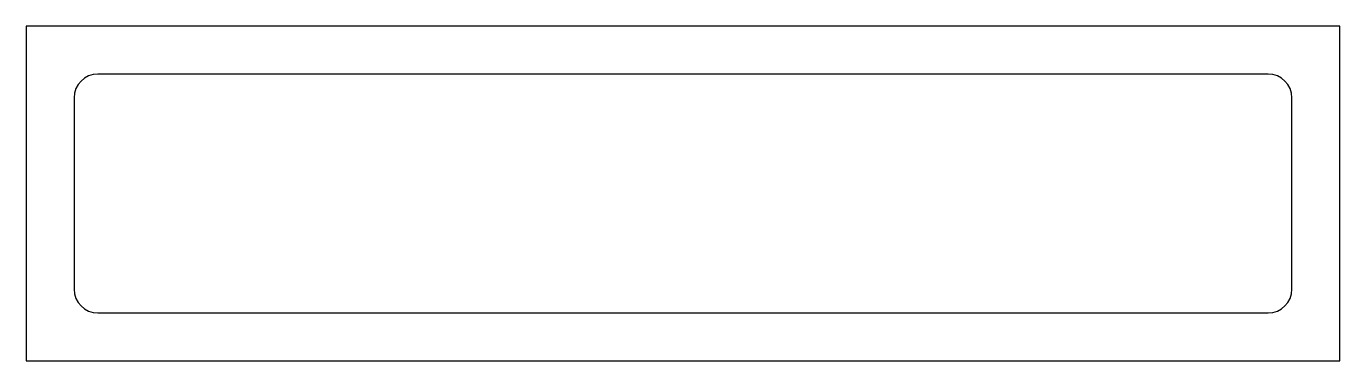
# Model space of a CAD drawing. Extents: x -275 to 275, y -70 to 70.
import ezdxf

# ---------------------------------------------------------------- set-up
doc = ezdxf.new("R2010")
doc.units = 0
doc.layers.get('0').update_dxf_attribs({"linetype": 'CONTINUOUS'})

msp = doc.modelspace()

# ---------------------------------------------------------------- linework, layer by layer
at = {"color": 7, "linetype": 'CONTINUOUS'}
for p, q in [((275, 70), (-275, 70)), ((-275, 70), (-275, -70)), ((275, -70), (275, 70)), ((245, 50), (-245, 50)), ((-255, 40), (-255, -40)), ((255, -40), (255, 40)), ((-245, -50), (245, -50)), ((-275, -70), (275, -70))]:
    msp.add_line(p, q, dxfattribs=at)
for centre, start, end in [((-245, 40), 90, 180), ((245, 40), 0, 90), ((-245, -40), 180, 270), ((245, -40), 270, 0)]:
    msp.add_arc(centre, 10, start, end, dxfattribs=at)

doc.saveas('drawing.dxf')
